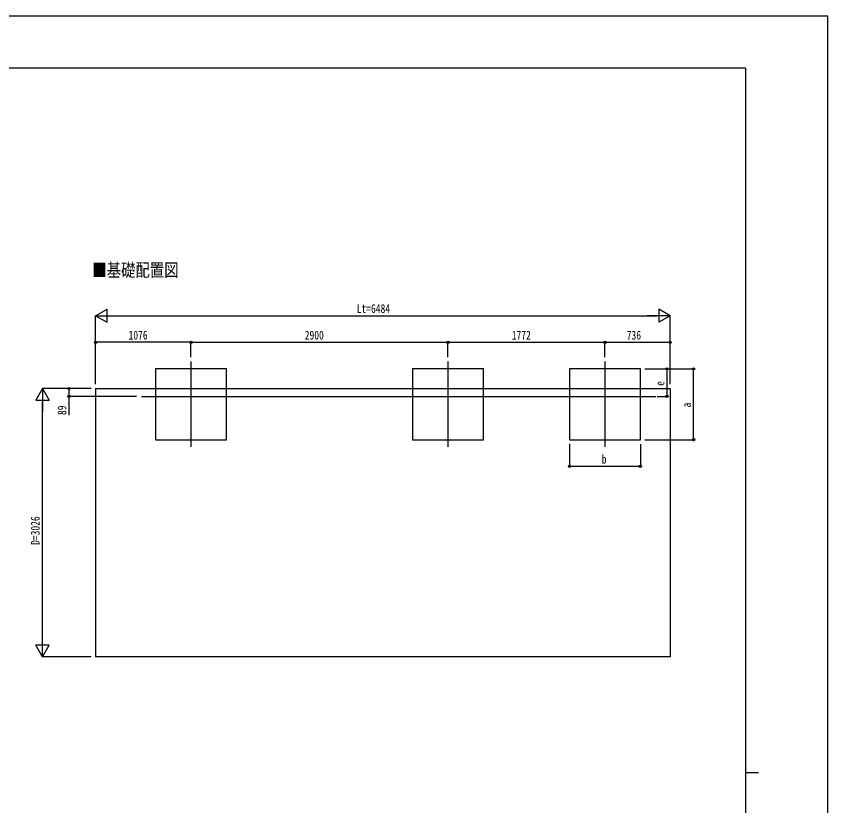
# Model space of a CAD drawing. Units: millimetres, scale not verified. Extents: x -12615 to 12615, y -8910 to 8910.
# Drawn here: x 3458 to 12615, y 0 to 8910 of the extents above; entities that cross this region are included whole.
import ezdxf
from ezdxf.enums import TextEntityAlignment as Align

# ---------------------------------------------------------------- set-up
doc = ezdxf.new("R2010")
doc.units = ezdxf.units.MM
doc.header["$LTSCALE"] = 50
for name, color, linetype in [('0-2_USER1', 3, 'Continuous'), ('0-3_YKK_12', 2, 'Continuous'), ('0-5_YKK_A1', 4, 'Continuous'), ('0-6_YKK_D', 6, 'Continuous'), ('0-7_YKK_ZWAK', 7, 'Continuous')]:
    doc.layers.add(name, color=color, linetype=linetype)
doc.styles.add('ＭＳ ゴシック', font='')
doc.styles.get('ＭＳ ゴシック').set_extended_font_data('MS Gothic')

msp = doc.modelspace()

# ---------------------------------------------------------------- linework, layer by layer
at = {"layer": '0-3_YKK_12'}
for p, q in [((5429.06, 5012), (5429.06, 4049.48)), ((8329.06, 5012), (8329.06, 4049.48)), ((10101.06, 5012), (10101.06, 4049.48)), ((4870.39, 4619.54), (10675.3, 4619.54))]:
    msp.add_line(p, q, dxfattribs=at)
at = {"layer": '0-5_YKK_A1'}
for p, q in [((4353.06, 4708.54), (10837.06, 4708.54)), ((4353.06, 4708.54), (4353.06, 1682.54)), ((10837.06, 4708.54), (10837.06, 1682.54)), ((10837.06, 1682.54), (4353.06, 1682.54))]:
    msp.add_line(p, q, dxfattribs=at)
for points in [[(5029.06, 4130.74), (5829.06, 4130.74), (5829.06, 4930.74), (5029.06, 4930.74)], [(7929.06, 4130.74), (8729.06, 4130.74), (8729.06, 4930.74), (7929.06, 4930.74)], [(9701.06, 4130.74), (10501.06, 4130.74), (10501.06, 4930.74), (9701.06, 4930.74)]]:
    msp.add_lwpolyline(points, close=True, dxfattribs=at)
at = {"layer": '0-6_YKK_D'}
for p, q in [((4353.06, 5530.74), (4482.96, 5605.74)), ((4482.96, 5455.74), (4482.96, 5605.74)), ((10837.06, 5530.74), (10707.16, 5605.74)), ((10707.16, 5605.74), (10707.16, 5455.74)), ((4353.06, 4758.54), (4353.06, 5531.74)), ((4353.06, 5530.74), (4482.96, 5455.74)), ((4353.06, 5530.74), (4612.87, 5530.74)), ((4503.06, 5530.74), (10687.06, 5530.74)), ((10837.06, 5530.74), (10577.25, 5530.74)), ((10837.06, 5530.74), (10707.16, 5455.74)), ((10837.06, 4758.54), (10837.06, 5531.74)), ((4353.06, 5062), (4353.06, 5231.74)), ((5429.06, 5230.74), (4353.06, 5230.74)), ((5429.06, 5062), (5429.06, 5231.74)), ((5429.06, 5062), (5429.06, 5231.74)), ((5429.06, 5230.74), (8329.06, 5230.74)), ((8329.06, 5062), (8329.06, 5231.74)), ((8329.06, 5062), (8329.06, 5231.74)), ((8329.06, 5230.74), (10101.06, 5230.74)), ((10101.06, 5062), (10101.06, 5231.74)), ((10101.06, 5062), (10101.06, 5231.74)), ((10101.06, 5230.74), (10837.06, 5230.74)), ((10837.06, 5062), (10837.06, 5231.74)), ((10551.06, 4930.74), (11102.06, 4930.74)), ((10552.06, 4930.74), (10802.06, 4930.74)), ((10801.06, 4619.54), (10801.06, 4930.74)), ((11101.06, 4130.74), (11101.06, 4930.74)), ((3753.06, 4708.54), (3678.06, 4578.64)), ((4303.06, 4708.54), (3752.06, 4708.54)), ((3753.06, 4708.54), (3828.06, 4578.64)), ((3753.06, 4708.54), (3753.06, 4448.73)), ((4303.06, 4708.54), (4052.06, 4708.54)), ((3678.06, 4578.64), (3828.06, 4578.64)), ((4816.95, 4619.54), (4052.06, 4619.54)), ((10689.87, 4619.54), (10802.06, 4619.54)), ((3753.06, 1832.54), (3753.06, 4558.54)), ((10551.06, 4130.74), (11102.06, 4130.74)), ((9701.06, 4083.65), (9701.06, 3829.74)), ((10501.06, 4081.72), (10501.06, 3829.74)), ((9701.06, 3830.74), (10501.06, 3830.74)), ((3753.06, 1682.54), (3753.06, 1942.35)), ((3753.06, 1682.54), (3678.06, 1812.44)), ((3828.06, 1812.44), (3678.06, 1812.44)), ((3753.06, 1682.54), (3828.06, 1812.44)), ((4302.06, 1682.54), (3752.06, 1682.54))]:
    msp.add_line(p, q, dxfattribs=at)
msp.add_lwpolyline([(4053.06, 4708.54), (4053.06, 4619.54), (4053.06, 4408.14)], dxfattribs=at)
for centre in [(4353.06, 5230.74), (5429.06, 5230.74), (5429.06, 5230.74), (8329.06, 5230.74), (8329.06, 5230.74), (10101.06, 5230.74), (10101.06, 5230.74), (10837.06, 5230.74), (10801.06, 4930.74), (11101.06, 4930.74), (4053.06, 4708.54), (4053.06, 4619.54), (10801.06, 4619.54), (11101.06, 4130.74), (9701.06, 3830.74), (10501.06, 3830.74)]:
    msp.add_circle(centre, 12.75, dxfattribs=at)
at = {"layer": '0-7_YKK_ZWAK'}
for p, q in [((11685.06, 8325), (-11714.94, 8325)), ((11685.06, 8325), (11685.06, -7575)), ((11685.06, 375), (11835.06, 375))]:
    msp.add_line(p, q, dxfattribs=at)
msp.add_lwpolyline([(-12615, -8910), (12615, -8910), (12615, 8910), (-12615, 8910)], close=True, dxfattribs=at)

# ---------------------------------------------------------------- texts
at = {"layer": '0-2_USER1', "style": 'ＭＳ ゴシック', "width": 0.8}
msp.add_text('■基礎配置図', height=148.5, dxfattribs=at).set_placement((4317.4, 5927.5), align=Align.BOTTOM_LEFT)
at = {"layer": '0-6_YKK_D', "style": 'ＭＳ ゴシック', "width": 0.8}
for s, p in [('Lt=6484', (7299.86, 5531.74)), ('1076', (4725.46, 5231.74)), ('2900', (6713.46, 5231.74)), ('1772', (9049.46, 5231.74)), ('736', (10346.66, 5231.74)), ('b', (10065.06, 3831.74))]:
    msp.add_text(s, height=98.97, dxfattribs=at).set_placement(p, align=Align.BOTTOM_LEFT)
for s, p in [('e', (10800.06, 4739.14)), ('89', (4052.06, 4409.14)), ('a', (11100.06, 4494.74)), ('D=3026', (3752.06, 2943.54))]:
    msp.add_text(s, height=98.97, rotation=90, dxfattribs=at).set_placement(p, align=Align.BOTTOM_LEFT)

doc.saveas('drawing.dxf')
